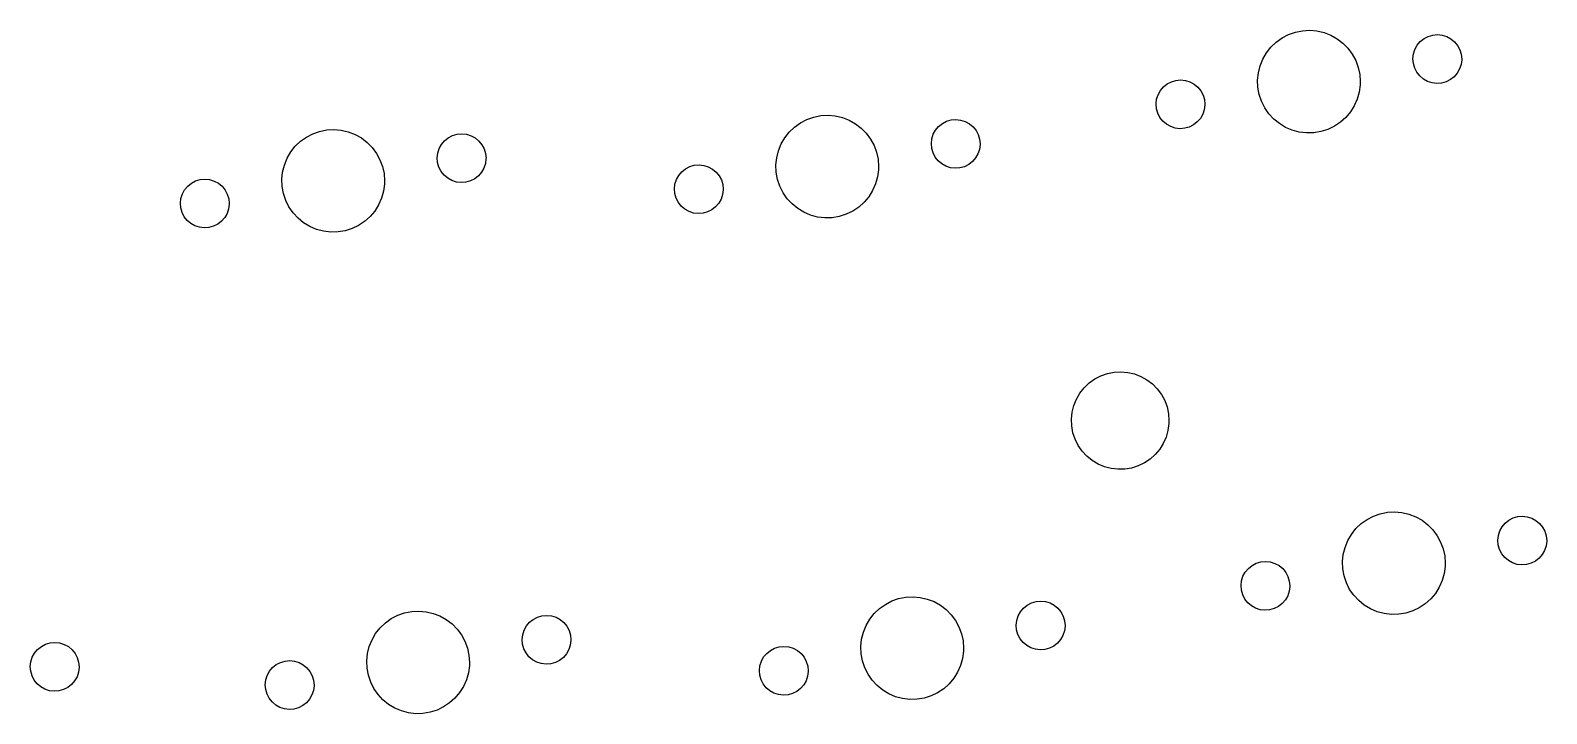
# Model space of a CAD drawing. Extents: x -68 to 324, y -171 to -29.
# Drawn here: x 264.9 to 324, y -143 to -116.4 of the extents above; entities that cross this region are included whole.
import ezdxf

# ---------------------------------------------------------------- set-up
doc = ezdxf.new("R2010")
doc.units = 0
doc.layers.add('BLACK', color=7, linetype='CONTINUOUS')

msp = doc.modelspace()

# ---------------------------------------------------------------- linework, layer by layer
at = {"layer": 'BLACK', "linetype": 'CONTINUOUS'}
for p, q in [((313.211, -117.022), (313.415, -116.827)), ((313.415, -116.827), (313.645, -116.663)), ((313.645, -116.663), (313.896, -116.533)), ((313.896, -116.533), (314.162, -116.439)), ((314.162, -116.439), (314.44, -116.384)), ((314.44, -116.384), (314.722, -116.368)), ((314.722, -116.368), (315.003, -116.393)), ((315.003, -116.393), (315.278, -116.457)), ((315.278, -116.457), (315.542, -116.559)), ((315.542, -116.559), (315.788, -116.697)), ((315.788, -116.697), (316.013, -116.868)), ((316.013, -116.868), (316.211, -117.069)), ((318.909, -116.949), (319.028, -116.807)), ((319.028, -116.807), (319.173, -116.691)), ((319.173, -116.691), (319.337, -116.605)), ((319.337, -116.605), (319.515, -116.553)), ((319.515, -116.553), (319.7, -116.536)), ((319.7, -116.536), (319.884, -116.555)), ((319.884, -116.555), (320.061, -116.61)), ((320.061, -116.61), (320.224, -116.698)), ((320.224, -116.698), (320.367, -116.817)), ((320.367, -116.817), (320.484, -116.96)), ((312.788, -117.75), (312.894, -117.488)), ((312.894, -117.488), (313.036, -117.244)), ((313.036, -117.244), (313.211, -117.022)), ((316.211, -117.069), (316.379, -117.297)), ((316.379, -117.297), (316.513, -117.545)), ((318.743, -117.473), (318.764, -117.289)), ((318.759, -117.658), (318.743, -117.473)), ((318.764, -117.289), (318.82, -117.112)), ((318.82, -117.112), (318.909, -116.949)), ((320.484, -116.96), (320.571, -117.124)), ((320.571, -117.124), (320.625, -117.302)), ((320.643, -117.513), (320.619, -117.697)), ((320.625, -117.302), (320.643, -117.486)), ((320.643, -117.486), (320.643, -117.513)), ((312.691, -118.305), (312.72, -118.024)), ((312.72, -118.024), (312.788, -117.75)), ((316.513, -117.545), (316.611, -117.81)), ((316.611, -117.81), (316.67, -118.086)), ((316.67, -118.086), (316.69, -118.368)), ((318.81, -117.836), (318.759, -117.658)), ((318.895, -118.001), (318.81, -117.836)), ((319.01, -118.146), (318.895, -118.001)), ((320.469, -118.034), (320.348, -118.174)), ((320.561, -117.872), (320.469, -118.034)), ((320.619, -117.697), (320.561, -117.872)), ((308.814, -118.876), (308.904, -118.714)), ((308.904, -118.714), (309.023, -118.572)), ((309.023, -118.572), (309.167, -118.455)), ((309.167, -118.455), (309.332, -118.369)), ((309.332, -118.369), (309.509, -118.317)), ((309.509, -118.317), (309.694, -118.3)), ((309.694, -118.3), (309.878, -118.32)), ((309.878, -118.32), (310.056, -118.375)), ((310.056, -118.375), (310.219, -118.463)), ((310.219, -118.463), (310.362, -118.581)), ((310.362, -118.581), (310.479, -118.725)), ((312.702, -118.588), (312.691, -118.305)), ((312.753, -118.866), (312.702, -118.588)), ((316.686, -118.494), (316.649, -118.774)), ((316.69, -118.368), (316.686, -118.494)), ((319.151, -118.266), (319.01, -118.146)), ((319.313, -118.357), (319.151, -118.266)), ((319.489, -118.414), (319.313, -118.357)), ((319.673, -118.436), (319.489, -118.414)), ((319.858, -118.422), (319.673, -118.436)), ((320.037, -118.372), (319.858, -118.422)), ((320.202, -118.288), (320.037, -118.372)), ((320.348, -118.174), (320.202, -118.288)), ((308.738, -119.237), (308.758, -119.053)), ((308.753, -119.422), (308.738, -119.237)), ((308.758, -119.053), (308.814, -118.876)), ((310.479, -118.725), (310.566, -118.888)), ((310.566, -118.888), (310.619, -119.066)), ((310.637, -119.277), (310.614, -119.461)), ((310.619, -119.066), (310.637, -119.25)), ((310.637, -119.25), (310.637, -119.277)), ((312.842, -119.134), (312.753, -118.866)), ((312.969, -119.386), (312.842, -119.134)), ((316.458, -119.304), (316.308, -119.544)), ((316.572, -119.046), (316.458, -119.304)), ((316.649, -118.774), (316.572, -119.046)), ((294.885, -119.971), (295.135, -119.841)), ((295.135, -119.841), (295.402, -119.747)), ((295.402, -119.747), (295.679, -119.692)), ((295.679, -119.692), (295.961, -119.676)), ((295.961, -119.676), (296.243, -119.701)), ((296.243, -119.701), (296.518, -119.765)), ((296.518, -119.765), (296.781, -119.867)), ((296.781, -119.867), (297.028, -120.005)), ((300.577, -119.913), (300.754, -119.861)), ((300.754, -119.861), (300.939, -119.844)), ((300.939, -119.844), (301.123, -119.863)), ((301.123, -119.863), (301.301, -119.918)), ((308.804, -119.6), (308.753, -119.422)), ((308.889, -119.765), (308.804, -119.6)), ((309.004, -119.91), (308.889, -119.765)), ((310.464, -119.798), (310.343, -119.938)), ((310.555, -119.637), (310.464, -119.798)), ((310.614, -119.461), (310.555, -119.637)), ((313.129, -119.619), (312.969, -119.386)), ((313.321, -119.826), (313.129, -119.619)), ((313.54, -120.004), (313.321, -119.826)), ((316.126, -119.76), (315.916, -119.948)), ((316.308, -119.544), (316.126, -119.76)), ((275.639, -120.527), (275.89, -120.397)), ((275.89, -120.397), (276.156, -120.304)), ((276.156, -120.304), (276.433, -120.248)), ((276.433, -120.248), (276.715, -120.233)), ((276.715, -120.233), (276.997, -120.257)), ((276.997, -120.257), (277.272, -120.321)), ((277.272, -120.321), (277.535, -120.423)), ((277.535, -120.423), (277.782, -120.561)), ((281.167, -120.556), (281.331, -120.47)), ((281.331, -120.47), (281.509, -120.417)), ((281.509, -120.417), (281.693, -120.401)), ((281.693, -120.401), (281.878, -120.42)), ((281.878, -120.42), (282.055, -120.475)), ((282.055, -120.475), (282.218, -120.563)), ((294.275, -120.552), (294.45, -120.33)), ((294.45, -120.33), (294.655, -120.135)), ((294.655, -120.135), (294.885, -119.971)), ((297.028, -120.005), (297.252, -120.176)), ((297.252, -120.176), (297.45, -120.377)), ((297.45, -120.377), (297.618, -120.605)), ((300.003, -120.597), (300.059, -120.42)), ((300.059, -120.42), (300.149, -120.257)), ((300.149, -120.257), (300.268, -120.115)), ((300.268, -120.115), (300.412, -119.999)), ((300.412, -119.999), (300.577, -119.913)), ((301.301, -119.918), (301.464, -120.006)), ((301.464, -120.006), (301.607, -120.125)), ((301.607, -120.125), (301.724, -120.268)), ((301.724, -120.268), (301.811, -120.432)), ((301.811, -120.432), (301.864, -120.61)), ((309.145, -120.03), (309.004, -119.91)), ((309.307, -120.121), (309.145, -120.03)), ((309.483, -120.178), (309.307, -120.121)), ((309.668, -120.2), (309.483, -120.178)), ((309.852, -120.186), (309.668, -120.2)), ((310.031, -120.136), (309.852, -120.186)), ((310.196, -120.052), (310.031, -120.136)), ((310.343, -119.938), (310.196, -120.052)), ((313.782, -120.15), (313.54, -120.004)), ((314.042, -120.26), (313.782, -120.15)), ((314.315, -120.333), (314.042, -120.26)), ((314.596, -120.366), (314.315, -120.333)), ((314.878, -120.359), (314.596, -120.366)), ((315.157, -120.313), (314.878, -120.359)), ((315.426, -120.228), (315.157, -120.313)), ((315.681, -120.105), (315.426, -120.228)), ((315.916, -119.948), (315.681, -120.105)), ((275.03, -121.108), (275.205, -120.887)), ((275.205, -120.887), (275.409, -120.692)), ((275.409, -120.692), (275.639, -120.527)), ((277.782, -120.561), (278.007, -120.732)), ((278.007, -120.732), (278.205, -120.934)), ((278.205, -120.934), (278.373, -121.161)), ((280.757, -121.153), (280.814, -120.976)), ((280.814, -120.976), (280.903, -120.814)), ((280.903, -120.814), (281.022, -120.672)), ((281.022, -120.672), (281.167, -120.556)), ((282.218, -120.563), (282.361, -120.681)), ((282.361, -120.681), (282.478, -120.825)), ((282.478, -120.825), (282.565, -120.988)), ((282.565, -120.988), (282.619, -121.166)), ((293.959, -121.332), (294.028, -121.058)), ((294.028, -121.058), (294.134, -120.796)), ((294.134, -120.796), (294.275, -120.552)), ((297.618, -120.605), (297.752, -120.853)), ((297.752, -120.853), (297.85, -121.118)), ((299.983, -120.781), (300.003, -120.597)), ((299.998, -120.966), (299.983, -120.781)), ((300.049, -121.144), (299.998, -120.966)), ((301.859, -121.005), (301.8, -121.18)), ((301.882, -120.821), (301.859, -121.005)), ((301.864, -120.61), (301.882, -120.794)), ((301.882, -120.794), (301.882, -120.821)), ((274.714, -121.889), (274.782, -121.615)), ((274.782, -121.615), (274.888, -121.353)), ((274.888, -121.353), (275.03, -121.108)), ((278.373, -121.161), (278.507, -121.41)), ((278.507, -121.41), (278.604, -121.675)), ((280.737, -121.337), (280.757, -121.153)), ((280.752, -121.522), (280.737, -121.337)), ((280.803, -121.7), (280.752, -121.522)), ((282.613, -121.561), (282.555, -121.737)), ((282.636, -121.377), (282.613, -121.561)), ((282.619, -121.166), (282.637, -121.35)), ((282.637, -121.35), (282.636, -121.377)), ((290.571, -121.677), (290.749, -121.625)), ((290.749, -121.625), (290.933, -121.608)), ((290.933, -121.608), (291.118, -121.628)), ((291.118, -121.628), (291.295, -121.683)), ((293.931, -121.613), (293.959, -121.332)), ((293.942, -121.896), (293.931, -121.613)), ((297.85, -121.118), (297.91, -121.394)), ((297.91, -121.394), (297.93, -121.676)), ((300.134, -121.309), (300.049, -121.144)), ((300.249, -121.454), (300.134, -121.309)), ((300.39, -121.574), (300.249, -121.454)), ((300.552, -121.665), (300.39, -121.574)), ((300.728, -121.722), (300.552, -121.665)), ((301.442, -121.596), (301.276, -121.68)), ((301.588, -121.482), (301.442, -121.596)), ((301.709, -121.342), (301.588, -121.482)), ((301.8, -121.18), (301.709, -121.342)), ((271.161, -122.32), (271.325, -122.234)), ((271.325, -122.234), (271.503, -122.182)), ((271.503, -122.182), (271.688, -122.165)), ((271.688, -122.165), (271.872, -122.184)), ((271.872, -122.184), (272.049, -122.239)), ((272.049, -122.239), (272.212, -122.327)), ((274.685, -122.17), (274.714, -121.889)), ((274.696, -122.452), (274.685, -122.17)), ((278.604, -121.675), (278.664, -121.951)), ((278.664, -121.951), (278.684, -122.233)), ((278.684, -122.233), (278.68, -122.358)), ((280.888, -121.865), (280.803, -121.7)), ((281.003, -122.01), (280.888, -121.865)), ((281.145, -122.131), (281.003, -122.01)), ((281.306, -122.221), (281.145, -122.131)), ((281.483, -122.278), (281.306, -122.221)), ((282.03, -122.236), (281.852, -122.286)), ((282.196, -122.153), (282.03, -122.236)), ((282.342, -122.038), (282.196, -122.153)), ((282.463, -121.898), (282.342, -122.038)), ((282.555, -121.737), (282.463, -121.898)), ((289.998, -122.361), (290.054, -122.184)), ((290.054, -122.184), (290.143, -122.022)), ((290.143, -122.022), (290.262, -121.88)), ((290.262, -121.88), (290.407, -121.763)), ((290.407, -121.763), (290.571, -121.677)), ((291.295, -121.683), (291.458, -121.771)), ((291.458, -121.771), (291.601, -121.889)), ((291.601, -121.889), (291.718, -122.033)), ((291.718, -122.033), (291.805, -122.196)), ((291.805, -122.196), (291.859, -122.374)), ((293.992, -122.174), (293.942, -121.896)), ((294.082, -122.442), (293.992, -122.174)), ((297.888, -122.082), (297.811, -122.354)), ((297.926, -121.802), (297.888, -122.082)), ((297.93, -121.676), (297.926, -121.802)), ((300.913, -121.744), (300.728, -121.722)), ((301.097, -121.73), (300.913, -121.744)), ((301.276, -121.68), (301.097, -121.73)), ((270.752, -122.917), (270.808, -122.741)), ((270.808, -122.741), (270.897, -122.578)), ((270.897, -122.578), (271.016, -122.436)), ((271.016, -122.436), (271.161, -122.32)), ((272.212, -122.327), (272.355, -122.445)), ((272.355, -122.445), (272.472, -122.589)), ((272.472, -122.589), (272.559, -122.753)), ((272.559, -122.753), (272.613, -122.93)), ((274.747, -122.73), (274.696, -122.452)), ((274.836, -122.998), (274.747, -122.73)), ((278.642, -122.638), (278.566, -122.91)), ((278.68, -122.358), (278.642, -122.638)), ((281.667, -122.3), (281.483, -122.278)), ((281.852, -122.286), (281.667, -122.3)), ((289.977, -122.545), (289.998, -122.361)), ((289.992, -122.73), (289.977, -122.545)), ((290.044, -122.908), (289.992, -122.73)), ((291.853, -122.769), (291.795, -122.945)), ((291.876, -122.585), (291.853, -122.769)), ((291.859, -122.374), (291.877, -122.558)), ((291.877, -122.558), (291.876, -122.585)), ((294.208, -122.694), (294.082, -122.442)), ((294.369, -122.927), (294.208, -122.694)), ((297.548, -122.852), (297.366, -123.068)), ((297.697, -122.612), (297.548, -122.852)), ((297.811, -122.354), (297.697, -122.612)), ((270.731, -123.101), (270.752, -122.917)), ((270.747, -123.286), (270.731, -123.101)), ((270.798, -123.464), (270.747, -123.286)), ((272.607, -123.325), (272.549, -123.501)), ((272.631, -123.141), (272.607, -123.325)), ((272.613, -122.93), (272.631, -123.115)), ((272.631, -123.115), (272.631, -123.141)), ((274.962, -123.251), (274.836, -122.998)), ((275.123, -123.483), (274.962, -123.251)), ((278.302, -123.408), (278.12, -123.624)), ((278.451, -123.168), (278.302, -123.408)), ((278.566, -122.91), (278.451, -123.168)), ((290.128, -123.073), (290.044, -122.908)), ((290.243, -123.218), (290.128, -123.073)), ((290.385, -123.338), (290.243, -123.218)), ((290.546, -123.429), (290.385, -123.338)), ((290.723, -123.486), (290.546, -123.429)), ((291.436, -123.36), (291.27, -123.444)), ((291.582, -123.246), (291.436, -123.36)), ((291.703, -123.106), (291.582, -123.246)), ((291.795, -122.945), (291.703, -123.106)), ((294.561, -123.134), (294.369, -122.927)), ((294.78, -123.312), (294.561, -123.134)), ((295.022, -123.458), (294.78, -123.312)), ((296.921, -123.413), (296.666, -123.536)), ((297.155, -123.256), (296.921, -123.413)), ((297.366, -123.068), (297.155, -123.256)), ((270.883, -123.629), (270.798, -123.464)), ((270.998, -123.775), (270.883, -123.629)), ((271.139, -123.895), (270.998, -123.775)), ((271.301, -123.985), (271.139, -123.895)), ((271.477, -124.043), (271.301, -123.985)), ((272.025, -124), (271.846, -124.05)), ((272.19, -123.917), (272.025, -124)), ((272.336, -123.803), (272.19, -123.917)), ((272.457, -123.662), (272.336, -123.803)), ((272.549, -123.501), (272.457, -123.662)), ((275.315, -123.691), (275.123, -123.483)), ((275.534, -123.869), (275.315, -123.691)), ((275.776, -124.015), (275.534, -123.869)), ((276.036, -124.125), (275.776, -124.015)), ((277.675, -123.97), (277.42, -124.092)), ((277.91, -123.813), (277.675, -123.97)), ((278.12, -123.624), (277.91, -123.813)), ((290.907, -123.508), (290.723, -123.486)), ((291.092, -123.494), (290.907, -123.508)), ((291.27, -123.444), (291.092, -123.494)), ((295.282, -123.568), (295.022, -123.458)), ((295.555, -123.641), (295.282, -123.568)), ((295.835, -123.674), (295.555, -123.641)), ((296.118, -123.667), (295.835, -123.674)), ((296.397, -123.621), (296.118, -123.667)), ((296.666, -123.536), (296.397, -123.621)), ((271.661, -124.065), (271.477, -124.043)), ((271.846, -124.05), (271.661, -124.065)), ((276.309, -124.197), (276.036, -124.125)), ((276.59, -124.23), (276.309, -124.197)), ((276.872, -124.224), (276.59, -124.23)), ((277.151, -124.177), (276.872, -124.224)), ((277.42, -124.092), (277.151, -124.177)), ((306.347, -129.952), (306.585, -129.828)), ((306.585, -129.828), (306.839, -129.739)), ((306.839, -129.739), (307.102, -129.687)), ((307.102, -129.687), (307.37, -129.672)), ((307.37, -129.672), (307.637, -129.695)), ((307.637, -129.695), (307.899, -129.756)), ((307.899, -129.756), (308.149, -129.853)), ((308.149, -129.853), (308.383, -129.984)), ((305.634, -130.736), (305.769, -130.504)), ((305.769, -130.504), (305.935, -130.293)), ((305.935, -130.293), (306.129, -130.108)), ((306.129, -130.108), (306.347, -129.952)), ((308.383, -129.984), (308.596, -130.147)), ((308.596, -130.147), (308.785, -130.338)), ((308.785, -130.338), (308.944, -130.554)), ((305.468, -131.245), (305.533, -130.985)), ((305.533, -130.985), (305.634, -130.736)), ((308.944, -130.554), (309.072, -130.79)), ((309.072, -130.79), (309.165, -131.042)), ((309.165, -131.042), (309.221, -131.304)), ((305.441, -131.512), (305.468, -131.245)), ((305.451, -131.78), (305.441, -131.512)), ((309.236, -131.691), (309.201, -131.957)), ((309.221, -131.304), (309.24, -131.572)), ((309.24, -131.572), (309.236, -131.691)), ((305.5, -132.045), (305.451, -131.78)), ((305.585, -132.299), (305.5, -132.045)), ((305.705, -132.539), (305.585, -132.299)), ((309.128, -132.216), (309.019, -132.461)), ((309.201, -131.957), (309.128, -132.216)), ((305.857, -132.76), (305.705, -132.539)), ((306.039, -132.957), (305.857, -132.76)), ((308.704, -132.894), (308.505, -133.073)), ((308.877, -132.689), (308.704, -132.894)), ((309.019, -132.461), (308.877, -132.689)), ((306.247, -133.126), (306.039, -132.957)), ((306.477, -133.265), (306.247, -133.126)), ((306.725, -133.37), (306.477, -133.265)), ((306.984, -133.438), (306.725, -133.37)), ((307.25, -133.47), (306.984, -133.438)), ((307.519, -133.464), (307.25, -133.47)), ((307.784, -133.42), (307.519, -133.464)), ((308.039, -133.339), (307.784, -133.42)), ((308.281, -133.222), (308.039, -133.339)), ((308.505, -133.073), (308.281, -133.222)), ((317.204, -135.293), (317.47, -135.2)), ((317.47, -135.2), (317.748, -135.145)), ((317.748, -135.145), (318.03, -135.129)), ((318.03, -135.129), (318.311, -135.153)), ((318.311, -135.153), (318.586, -135.217)), ((318.586, -135.217), (318.85, -135.319)), ((316.344, -136.005), (316.519, -135.783)), ((316.519, -135.783), (316.723, -135.588)), ((316.723, -135.588), (316.953, -135.423)), ((316.953, -135.423), (317.204, -135.293)), ((318.85, -135.319), (319.096, -135.457)), ((319.096, -135.457), (319.321, -135.629)), ((319.321, -135.629), (319.519, -135.83)), ((319.519, -135.83), (319.687, -136.057)), ((322.128, -135.872), (322.217, -135.71)), ((322.217, -135.71), (322.336, -135.568)), ((322.336, -135.568), (322.481, -135.452)), ((322.481, -135.452), (322.645, -135.366)), ((322.645, -135.366), (322.823, -135.313)), ((322.823, -135.313), (323.008, -135.297)), ((323.008, -135.297), (323.192, -135.316)), ((323.192, -135.316), (323.369, -135.371)), ((323.369, -135.371), (323.532, -135.459)), ((323.532, -135.459), (323.675, -135.577)), ((323.675, -135.577), (323.792, -135.721)), ((323.792, -135.721), (323.879, -135.885)), ((316.096, -136.511), (316.202, -136.249)), ((316.202, -136.249), (316.344, -136.005)), ((319.687, -136.057), (319.821, -136.306)), ((319.821, -136.306), (319.919, -136.571)), ((322.051, -136.233), (322.072, -136.049)), ((322.067, -136.418), (322.051, -136.233)), ((322.118, -136.596), (322.067, -136.418)), ((322.072, -136.049), (322.128, -135.872)), ((323.879, -135.885), (323.933, -136.062)), ((323.951, -136.273), (323.927, -136.457)), ((323.933, -136.062), (323.951, -136.247)), ((323.951, -136.247), (323.951, -136.273)), ((315.999, -137.066), (316.028, -136.785)), ((316.028, -136.785), (316.096, -136.511)), ((319.919, -136.571), (319.978, -136.847)), ((319.978, -136.847), (319.998, -137.129)), ((322.203, -136.761), (322.118, -136.596)), ((322.318, -136.907), (322.203, -136.761)), ((322.459, -137.027), (322.318, -136.907)), ((322.621, -137.117), (322.459, -137.027)), ((323.656, -136.935), (323.51, -137.049)), ((323.777, -136.794), (323.656, -136.935)), ((323.869, -136.633), (323.777, -136.794)), ((323.927, -136.457), (323.869, -136.633)), ((312.122, -137.637), (312.212, -137.474)), ((312.212, -137.474), (312.331, -137.332)), ((312.331, -137.332), (312.475, -137.216)), ((312.475, -137.216), (312.64, -137.13)), ((312.64, -137.13), (312.817, -137.078)), ((312.817, -137.078), (313.002, -137.061)), ((313.002, -137.061), (313.186, -137.08)), ((313.186, -137.08), (313.364, -137.135)), ((313.364, -137.135), (313.527, -137.223)), ((313.527, -137.223), (313.67, -137.341)), ((313.67, -137.341), (313.787, -137.485)), ((313.787, -137.485), (313.874, -137.649)), ((316.01, -137.348), (315.999, -137.066)), ((316.061, -137.626), (316.01, -137.348)), ((319.957, -137.534), (319.88, -137.806)), ((319.994, -137.254), (319.957, -137.534)), ((319.998, -137.129), (319.994, -137.254)), ((322.797, -137.174), (322.621, -137.117)), ((322.981, -137.196), (322.797, -137.174)), ((323.166, -137.182), (322.981, -137.196)), ((323.345, -137.132), (323.166, -137.182)), ((323.51, -137.049), (323.345, -137.132)), ((312.046, -137.998), (312.066, -137.813)), ((312.061, -138.182), (312.046, -137.998)), ((312.112, -138.361), (312.061, -138.182)), ((312.066, -137.813), (312.122, -137.637)), ((313.874, -137.649), (313.927, -137.826)), ((313.945, -138.037), (313.922, -138.221)), ((313.927, -137.826), (313.945, -138.011)), ((313.945, -138.011), (313.945, -138.037)), ((316.15, -137.894), (316.061, -137.626)), ((316.277, -138.147), (316.15, -137.894)), ((316.437, -138.379), (316.277, -138.147)), ((319.766, -138.065), (319.616, -138.304)), ((319.88, -137.806), (319.766, -138.065)), ((297.963, -138.896), (298.193, -138.731)), ((298.193, -138.731), (298.443, -138.601)), ((298.443, -138.601), (298.71, -138.508)), ((298.71, -138.508), (298.987, -138.453)), ((298.987, -138.453), (299.269, -138.437)), ((299.269, -138.437), (299.551, -138.461)), ((299.551, -138.461), (299.826, -138.525)), ((299.826, -138.525), (300.089, -138.627)), ((300.089, -138.627), (300.336, -138.765)), ((300.336, -138.765), (300.56, -138.937)), ((303.576, -138.876), (303.72, -138.76)), ((303.72, -138.76), (303.885, -138.674)), ((303.885, -138.674), (304.062, -138.621)), ((304.062, -138.621), (304.247, -138.605)), ((304.247, -138.605), (304.431, -138.624)), ((304.431, -138.624), (304.609, -138.679)), ((304.609, -138.679), (304.772, -138.767)), ((304.772, -138.767), (304.915, -138.885)), ((312.197, -138.526), (312.112, -138.361)), ((312.312, -138.671), (312.197, -138.526)), ((312.453, -138.791), (312.312, -138.671)), ((312.615, -138.881), (312.453, -138.791)), ((313.651, -138.699), (313.504, -138.813)), ((313.772, -138.559), (313.651, -138.699)), ((313.863, -138.397), (313.772, -138.559)), ((313.922, -138.221), (313.863, -138.397)), ((316.629, -138.587), (316.437, -138.379)), ((316.848, -138.765), (316.629, -138.587)), ((317.09, -138.911), (316.848, -138.765)), ((319.224, -138.709), (318.989, -138.866)), ((319.434, -138.521), (319.224, -138.709)), ((319.616, -138.304), (319.434, -138.521)), ((278.717, -139.452), (278.947, -139.288)), ((278.947, -139.288), (279.198, -139.158)), ((279.198, -139.158), (279.464, -139.064)), ((279.464, -139.064), (279.741, -139.009)), ((279.741, -139.009), (280.023, -138.993)), ((280.023, -138.993), (280.305, -139.018)), ((280.305, -139.018), (280.58, -139.082)), ((280.58, -139.082), (280.843, -139.184)), ((280.843, -139.184), (281.09, -139.322)), ((281.09, -139.322), (281.315, -139.493)), ((284.33, -139.432), (284.475, -139.316)), ((284.475, -139.316), (284.639, -139.23)), ((284.639, -139.23), (284.817, -139.178)), ((284.817, -139.178), (285.001, -139.161)), ((285.001, -139.161), (285.186, -139.18)), ((285.186, -139.18), (285.363, -139.235)), ((285.363, -139.235), (285.526, -139.323)), ((285.526, -139.323), (285.669, -139.442)), ((297.442, -139.557), (297.583, -139.313)), ((297.583, -139.313), (297.758, -139.091)), ((297.758, -139.091), (297.963, -138.896)), ((300.56, -138.937), (300.758, -139.138)), ((300.758, -139.138), (300.926, -139.365)), ((300.926, -139.365), (301.06, -139.614)), ((303.291, -139.541), (303.311, -139.357)), ((303.311, -139.357), (303.367, -139.18)), ((303.367, -139.18), (303.457, -139.018)), ((303.457, -139.018), (303.576, -138.876)), ((304.915, -138.885), (305.032, -139.029)), ((305.032, -139.029), (305.119, -139.193)), ((305.119, -139.193), (305.172, -139.37)), ((305.172, -139.37), (305.19, -139.555)), ((312.791, -138.939), (312.615, -138.881)), ((312.976, -138.961), (312.791, -138.939)), ((313.16, -138.946), (312.976, -138.961)), ((313.339, -138.897), (313.16, -138.946)), ((313.504, -138.813), (313.339, -138.897)), ((317.35, -139.021), (317.09, -138.911)), ((317.623, -139.093), (317.35, -139.021)), ((317.904, -139.127), (317.623, -139.093)), ((318.186, -139.12), (317.904, -139.127)), ((318.465, -139.074), (318.186, -139.12)), ((318.734, -138.988), (318.465, -139.074)), ((318.989, -138.866), (318.734, -138.988)), ((278.196, -140.113), (278.338, -139.869)), ((278.338, -139.869), (278.513, -139.647)), ((278.513, -139.647), (278.717, -139.452)), ((281.315, -139.493), (281.513, -139.694)), ((281.513, -139.694), (281.681, -139.922)), ((281.681, -139.922), (281.815, -140.17)), ((284.045, -140.098), (284.065, -139.914)), ((284.065, -139.914), (284.122, -139.737)), ((284.122, -139.737), (284.211, -139.574)), ((284.211, -139.574), (284.33, -139.432)), ((285.669, -139.442), (285.786, -139.585)), ((285.786, -139.585), (285.873, -139.749)), ((285.873, -139.749), (285.927, -139.927)), ((285.927, -139.927), (285.945, -140.111)), ((297.267, -140.093), (297.336, -139.819)), ((297.336, -139.819), (297.442, -139.557)), ((301.06, -139.614), (301.158, -139.879)), ((301.158, -139.879), (301.218, -140.155)), ((303.306, -139.726), (303.291, -139.541)), ((303.357, -139.904), (303.306, -139.726)), ((303.442, -140.069), (303.357, -139.904)), ((305.108, -139.941), (305.017, -140.102)), ((305.167, -139.765), (305.108, -139.941)), ((305.19, -139.581), (305.167, -139.765)), ((305.19, -139.555), (305.19, -139.581)), ((265.053, -140.631), (265.172, -140.489)), ((265.172, -140.489), (265.317, -140.373)), ((265.317, -140.373), (265.481, -140.287)), ((265.481, -140.287), (265.659, -140.235)), ((265.659, -140.235), (265.844, -140.218)), ((265.844, -140.218), (266.028, -140.237)), ((266.028, -140.237), (266.205, -140.292)), ((266.205, -140.292), (266.368, -140.38)), ((266.368, -140.38), (266.511, -140.498)), ((266.511, -140.498), (266.628, -140.642)), ((278.022, -140.649), (278.09, -140.375)), ((278.09, -140.375), (278.196, -140.113)), ((281.815, -140.17), (281.912, -140.435)), ((281.912, -140.435), (281.972, -140.711)), ((284.06, -140.283), (284.045, -140.098)), ((284.111, -140.461), (284.06, -140.283)), ((284.196, -140.626), (284.111, -140.461)), ((285.863, -140.497), (285.771, -140.659)), ((285.921, -140.322), (285.863, -140.497)), ((285.944, -140.138), (285.921, -140.322)), ((285.945, -140.111), (285.944, -140.138)), ((293.57, -140.64), (293.715, -140.524)), ((293.715, -140.524), (293.879, -140.438)), ((293.879, -140.438), (294.057, -140.386)), ((294.057, -140.386), (294.241, -140.369)), ((294.241, -140.369), (294.426, -140.388)), ((294.426, -140.388), (294.603, -140.443)), ((294.603, -140.443), (294.766, -140.531)), ((294.766, -140.531), (294.909, -140.649)), ((297.239, -140.374), (297.267, -140.093)), ((297.25, -140.656), (297.239, -140.374)), ((301.234, -140.562), (301.196, -140.842)), ((301.218, -140.155), (301.238, -140.437)), ((301.238, -140.437), (301.234, -140.562)), ((303.557, -140.215), (303.442, -140.069)), ((303.698, -140.335), (303.557, -140.215)), ((303.86, -140.425), (303.698, -140.335)), ((304.036, -140.482), (303.86, -140.425)), ((304.221, -140.504), (304.036, -140.482)), ((304.405, -140.49), (304.221, -140.504)), ((304.584, -140.44), (304.405, -140.49)), ((304.75, -140.357), (304.584, -140.44)), ((304.896, -140.243), (304.75, -140.357)), ((305.017, -140.102), (304.896, -140.243)), ((264.887, -141.155), (264.908, -140.97)), ((264.903, -141.339), (264.887, -141.155)), ((264.908, -140.97), (264.964, -140.794)), ((264.964, -140.794), (265.053, -140.631)), ((266.628, -140.642), (266.715, -140.806)), ((266.715, -140.806), (266.769, -140.983)), ((266.769, -140.983), (266.787, -141.168)), ((274.324, -141.197), (274.469, -141.08)), ((274.469, -141.08), (274.633, -140.995)), ((274.633, -140.995), (274.811, -140.942)), ((274.811, -140.942), (274.996, -140.925)), ((274.996, -140.925), (275.18, -140.945)), ((275.18, -140.945), (275.357, -141)), ((275.357, -141), (275.52, -141.088)), ((275.52, -141.088), (275.663, -141.206)), ((277.993, -140.93), (278.022, -140.649)), ((278.004, -141.213), (277.993, -140.93)), ((281.988, -141.119), (281.95, -141.399)), ((281.972, -140.711), (281.992, -140.993)), ((281.992, -140.993), (281.988, -141.119)), ((284.311, -140.771), (284.196, -140.626)), ((284.453, -140.891), (284.311, -140.771)), ((284.614, -140.982), (284.453, -140.891)), ((284.791, -141.039), (284.614, -140.982)), ((284.975, -141.061), (284.791, -141.039)), ((285.16, -141.047), (284.975, -141.061)), ((285.338, -140.997), (285.16, -141.047)), ((285.504, -140.913), (285.338, -140.997)), ((285.65, -140.799), (285.504, -140.913)), ((285.771, -140.659), (285.65, -140.799)), ((293.285, -141.306), (293.306, -141.121)), ((293.306, -141.121), (293.362, -140.945)), ((293.362, -140.945), (293.451, -140.782)), ((293.451, -140.782), (293.57, -140.64)), ((294.909, -140.649), (295.026, -140.793)), ((295.026, -140.793), (295.113, -140.957)), ((295.113, -140.957), (295.167, -141.134)), ((295.167, -141.134), (295.185, -141.319)), ((297.3, -140.934), (297.25, -140.656)), ((297.39, -141.202), (297.3, -140.934)), ((301.119, -141.114), (301.005, -141.373)), ((301.196, -140.842), (301.119, -141.114)), ((264.954, -141.518), (264.903, -141.339)), ((265.039, -141.682), (264.954, -141.518)), ((265.154, -141.828), (265.039, -141.682)), ((266.613, -141.715), (266.492, -141.856)), ((266.705, -141.554), (266.613, -141.715)), ((266.764, -141.378), (266.705, -141.554)), ((266.787, -141.194), (266.764, -141.378)), ((266.787, -141.168), (266.787, -141.194)), ((274.039, -141.862), (274.06, -141.678)), ((274.06, -141.678), (274.116, -141.501)), ((274.116, -141.501), (274.205, -141.339)), ((274.205, -141.339), (274.324, -141.197)), ((275.663, -141.206), (275.78, -141.35)), ((275.78, -141.35), (275.867, -141.513)), ((275.867, -141.513), (275.921, -141.691)), ((275.921, -141.691), (275.939, -141.875)), ((278.055, -141.491), (278.004, -141.213)), ((278.144, -141.759), (278.055, -141.491)), ((281.874, -141.671), (281.759, -141.929)), ((281.95, -141.399), (281.874, -141.671)), ((293.3, -141.49), (293.285, -141.306)), ((293.352, -141.669), (293.3, -141.49)), ((293.436, -141.834), (293.352, -141.669)), ((295.103, -141.705), (295.011, -141.867)), ((295.161, -141.529), (295.103, -141.705)), ((295.184, -141.345), (295.161, -141.529)), ((295.185, -141.319), (295.184, -141.345)), ((297.516, -141.455), (297.39, -141.202)), ((297.677, -141.687), (297.516, -141.455)), ((297.869, -141.895), (297.677, -141.687)), ((300.856, -141.612), (300.674, -141.829)), ((301.005, -141.373), (300.856, -141.612)), ((265.295, -141.948), (265.154, -141.828)), ((265.457, -142.038), (265.295, -141.948)), ((265.633, -142.096), (265.457, -142.038)), ((265.817, -142.118), (265.633, -142.096)), ((266.002, -142.103), (265.817, -142.118)), ((266.181, -142.054), (266.002, -142.103)), ((266.346, -141.97), (266.181, -142.054)), ((266.492, -141.856), (266.346, -141.97)), ((274.055, -142.047), (274.039, -141.862)), ((274.106, -142.225), (274.055, -142.047)), ((274.191, -142.39), (274.106, -142.225)), ((275.857, -142.262), (275.765, -142.423)), ((275.915, -142.086), (275.857, -142.262)), ((275.939, -141.902), (275.915, -142.086)), ((275.939, -141.875), (275.939, -141.902)), ((278.27, -142.011), (278.144, -141.759)), ((278.431, -142.244), (278.27, -142.011)), ((278.623, -142.451), (278.431, -142.244)), ((281.61, -142.169), (281.428, -142.385)), ((281.759, -141.929), (281.61, -142.169)), ((293.551, -141.979), (293.436, -141.834)), ((293.693, -142.099), (293.551, -141.979)), ((293.854, -142.189), (293.693, -142.099)), ((294.031, -142.247), (293.854, -142.189)), ((294.215, -142.269), (294.031, -142.247)), ((294.4, -142.254), (294.215, -142.269)), ((294.578, -142.205), (294.4, -142.254)), ((294.744, -142.121), (294.578, -142.205)), ((294.89, -142.007), (294.744, -142.121)), ((295.011, -141.867), (294.89, -142.007)), ((298.088, -142.073), (297.869, -141.895)), ((298.33, -142.219), (298.088, -142.073)), ((298.59, -142.329), (298.33, -142.219)), ((298.863, -142.401), (298.59, -142.329)), ((299.974, -142.296), (299.705, -142.382)), ((300.229, -142.174), (299.974, -142.296)), ((300.463, -142.017), (300.229, -142.174)), ((300.674, -141.829), (300.463, -142.017)), ((274.306, -142.535), (274.191, -142.39)), ((274.447, -142.655), (274.306, -142.535)), ((274.609, -142.746), (274.447, -142.655)), ((274.785, -142.803), (274.609, -142.746)), ((274.969, -142.825), (274.785, -142.803)), ((275.154, -142.811), (274.969, -142.825)), ((275.333, -142.761), (275.154, -142.811)), ((275.498, -142.677), (275.333, -142.761)), ((275.644, -142.563), (275.498, -142.677)), ((275.765, -142.423), (275.644, -142.563)), ((278.842, -142.63), (278.623, -142.451)), ((279.084, -142.775), (278.842, -142.63)), ((279.344, -142.885), (279.084, -142.775)), ((279.617, -142.958), (279.344, -142.885)), ((280.728, -142.853), (280.459, -142.938)), ((280.983, -142.73), (280.728, -142.853)), ((281.218, -142.574), (280.983, -142.73)), ((281.428, -142.385), (281.218, -142.574)), ((299.143, -142.435), (298.863, -142.401)), ((299.426, -142.428), (299.143, -142.435)), ((299.705, -142.382), (299.426, -142.428)), ((279.898, -142.991), (279.617, -142.958)), ((280.18, -142.984), (279.898, -142.991)), ((280.459, -142.938), (280.18, -142.984))]:
    msp.add_line(p, q, dxfattribs=at)

doc.saveas('drawing.dxf')
